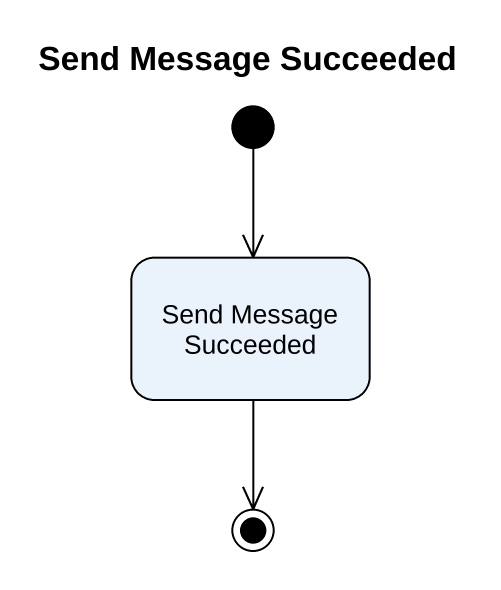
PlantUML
@startuml
title Send Message Succeeded
hide empty description
state "Send Message Succeeded" as Send_Message_Succeeded
[*] --> Send_Message_Succeeded
Send_Message_Succeeded --> [*]
@enduml
